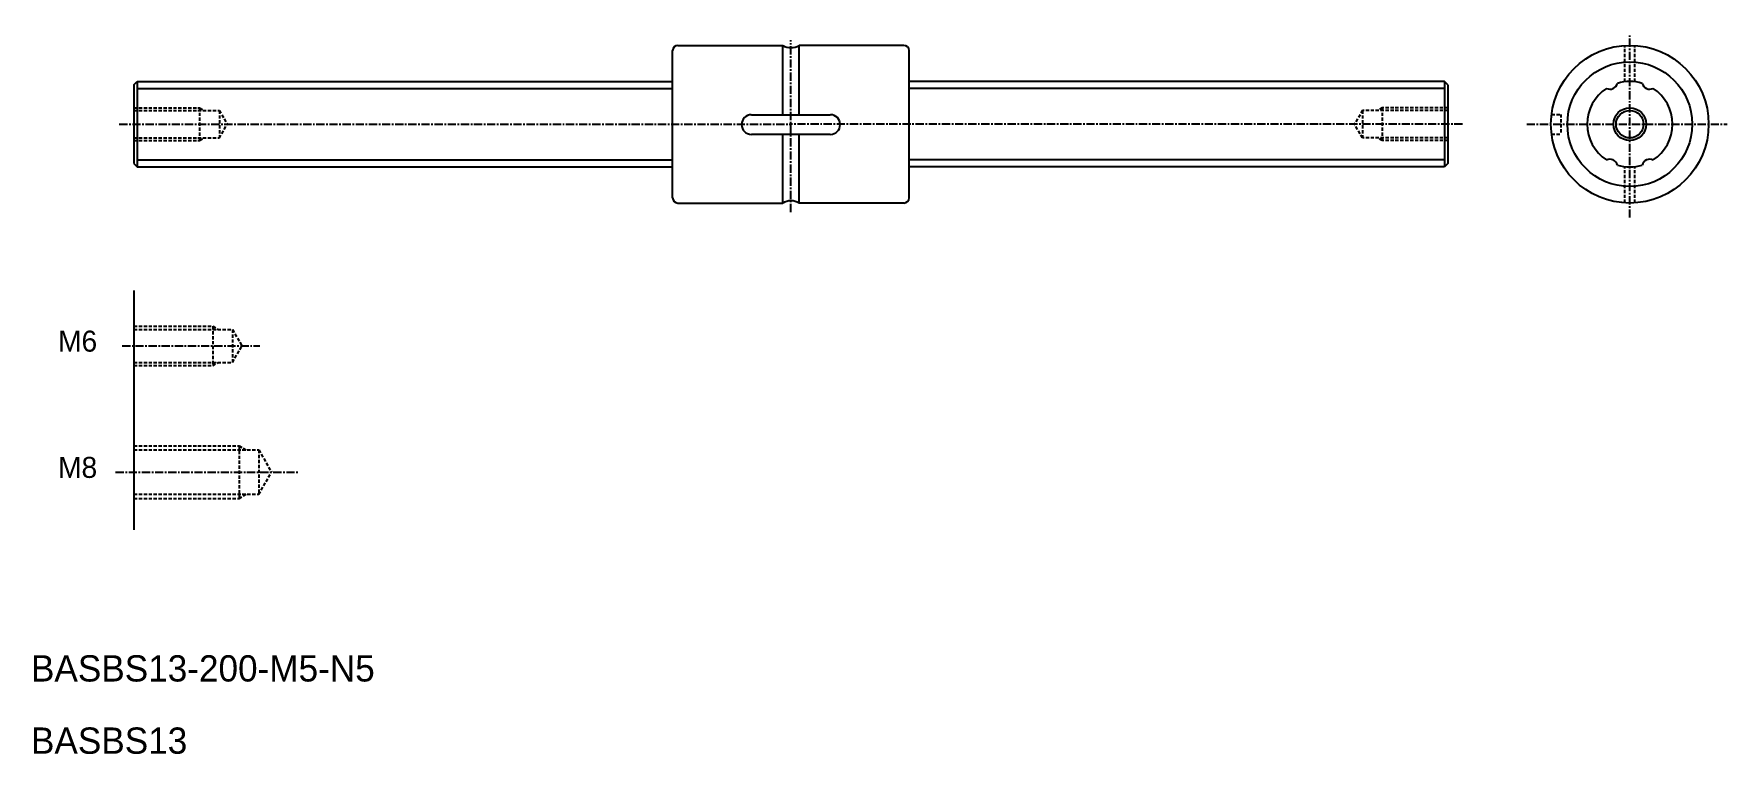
# Model space of a CAD drawing. Extents: x 32 to 290, y 24 to 133.
import ezdxf

# ---------------------------------------------------------------- set-up
doc = ezdxf.new("R2010")
doc.units = 0
doc.linetypes.add('CENTER', pattern=[2, 1.25, -0.25, 0.25, -0.25])
doc.linetypes.add('DASHED', pattern=[0.75, 0.5, -0.25])
doc.layers.get('0').update_dxf_attribs({"linetype": 'CONTINUOUS'})
doc.layers.add('CENTER', color=1, linetype='CENTER')

msp = doc.modelspace()

# ---------------------------------------------------------------- linework, layer by layer
at = {"color": 7, "linetype": 'CONTINUOUS'}
for p, q in [((129.18, 108.23), (129.18, 130.63)), ((129.98, 131.43), (145.93, 131.43)), ((145.93, 120.88), (145.93, 131.43)), ((164.38, 131.43), (148.43, 131.43)), ((148.43, 120.88), (148.43, 131.43)), ((165.18, 108.23), (165.18, 130.62)), ((47.18, 125.43), (47.68, 125.93)), ((47.18, 125.43), (47.18, 113.43)), ((47.68, 125.93), (129.18, 125.93)), ((47.68, 125.93), (47.68, 112.93)), ((246.68, 125.93), (165.18, 125.93)), ((246.68, 125.93), (246.68, 112.93)), ((247.18, 125.43), (246.68, 125.93)), ((247.18, 125.43), (247.18, 113.43)), ((141.18, 120.88), (153.18, 120.88)), ((153.18, 117.88), (141.18, 117.88)), ((145.93, 107.43), (145.93, 117.88)), ((148.43, 107.43), (148.43, 117.88)), ((47.18, 113.43), (47.68, 112.93)), ((247.18, 113.43), (246.68, 112.93)), ((47.68, 112.93), (129.17, 112.93)), ((246.68, 112.93), (165.18, 112.93)), ((129.98, 107.43), (145.93, 107.43)), ((164.38, 107.43), (148.43, 107.43)), ((47.18, 94.13), (47.18, 57.67))]:
    msp.add_line(p, q, dxfattribs=at)
at = {"color": 3, "linetype": 'DASHED'}
for p, q in [((274.12, 125.88), (274.12, 131.4)), ((275.62, 125.88), (275.62, 131.4)), ((47.18, 121.93), (57.18, 121.93)), ((47.18, 121.53), (60.18, 121.53)), ((57.18, 121.93), (57.18, 116.93)), ((57.18, 121.93), (57.78, 121.58)), ((60.18, 121.53), (61.39, 119.43)), ((60.18, 121.53), (60.18, 117.33)), ((234.18, 121.53), (232.96, 119.43)), ((247.18, 121.53), (234.18, 121.53)), ((234.18, 121.53), (234.18, 117.33)), ((237.18, 121.93), (236.57, 121.58)), ((247.18, 121.93), (237.18, 121.93)), ((237.18, 121.93), (237.18, 116.93)), ((60.18, 117.33), (61.39, 119.43)), ((234.18, 117.33), (232.96, 119.43)), ((262.97, 120.93), (264.37, 120.93)), ((264.37, 120.93), (264.37, 117.93)), ((47.18, 117.33), (60.18, 117.33)), ((47.18, 116.93), (57.18, 116.93)), ((50.43, 117.33), (50.43, 117.33)), ((53.68, 117.33), (53.68, 117.33)), ((57.18, 116.93), (57.78, 117.28)), ((247.18, 117.33), (234.18, 117.33)), ((237.18, 116.93), (236.57, 117.28)), ((247.18, 116.93), (237.18, 116.93)), ((262.97, 117.93), (264.37, 117.93)), ((274.12, 107.45), (274.12, 112.97)), ((275.62, 107.45), (275.62, 112.97)), ((47.18, 88.67), (59.18, 88.67)), ((47.18, 88.17), (62.18, 88.17)), ((59.18, 88.67), (59.18, 82.67)), ((59.18, 88.67), (60.04, 88.17)), ((62.18, 88.17), (62.18, 83.17)), ((62.18, 88.17), (63.62, 85.67)), ((62.18, 83.17), (63.62, 85.67)), ((47.18, 83.17), (62.18, 83.17)), ((47.18, 82.67), (59.18, 82.67)), ((59.18, 82.67), (60.04, 83.17)), ((47.18, 70.46), (63.18, 70.46)), ((47.18, 69.83), (66.18, 69.83)), ((63.18, 70.46), (63.18, 62.46)), ((63.18, 70.46), (64.26, 69.83)), ((66.18, 69.83), (66.18, 63.08)), ((66.18, 69.83), (68.13, 66.46)), ((66.18, 63.08), (68.13, 66.46)), ((47.18, 63.08), (66.18, 63.08)), ((47.18, 62.46), (63.18, 62.46)), ((63.18, 62.46), (64.26, 63.08))]:
    msp.add_line(p, q, dxfattribs=at)
at = {"color": 3, "linetype": 'CONTINUOUS'}
for p, q in [((47.68, 124.87), (129.18, 124.87)), ((246.68, 124.87), (165.18, 124.87)), ((47.68, 113.98), (129.18, 113.98)), ((246.68, 113.98), (165.18, 113.98))]:
    msp.add_line(p, q, dxfattribs=at)
at = {"color": 7, "linetype": 'CONTINUOUS'}
for radius in [12, 9.5, 2.1]:
    msp.add_circle((274.87, 119.43), radius, dxfattribs=at)
at = {"color": 3, "linetype": 'CONTINUOUS'}
msp.add_circle((274.87, 119.43), 2.5, dxfattribs=at)
at = {"color": 7, "linetype": 'CONTINUOUS'}
for centre, radius, start, end in [((129.98, 130.63), 0.8, 90, 180), ((147.18, 133.59), 2.5, 239.9946, 300.0054), ((147.18, 133.59), 2.5, 239.9946, 300.0054), ((164.38, 130.63), 0.8, 0, 90), ((274.87, 119.43), 6.5, 123.0892, 180), ((271.86, 126.06), 1.3, 245.7425, 291.8999), ((271.73, 126), 1.3, 298.1001, 344.2575), ((274.87, 119.43), 6.5, 89.942, 106.9108), ((274.87, 119.43), 6.5, 73.0892, 90.058), ((278.01, 126), 1.3, 195.7425, 241.8999), ((277.89, 126.06), 1.3, 248.1001, 294.2575), ((274.87, 119.43), 6.5, 360, 56.9108), ((141.18, 119.38), 1.5, 90.9205, 269.5716), ((153.18, 119.38), 1.5, 270.4284, 89.0795), ((274.87, 119.43), 6.5, 180, 236.9108), ((274.87, 119.43), 6.5, 303.0892, 360), ((271.86, 112.79), 1.3, 68.1001, 114.2575), ((271.73, 112.85), 1.3, 15.7425, 61.8999), ((278.01, 112.85), 1.3, 118.1001, 164.2575), ((277.89, 112.79), 1.3, 65.7425, 111.8999), ((274.87, 119.43), 6.5, 253.0892, 270.058), ((274.87, 119.43), 6.5, 269.942, 286.9108), ((129.98, 108.23), 0.8, 180, 270), ((147.18, 105.26), 2.5, 59.9946, 120.0054), ((164.38, 108.23), 0.8, 270, 0)]:
    msp.add_arc(centre, radius, start, end, dxfattribs=at)
at = {"layer": 'CENTER', "color": 1, "linetype": 'CENTER'}
for p, q in [((147.18, 106.04), (147.18, 132.21)), ((274.87, 105.21), (274.87, 133.18)), ((44.94, 119.43), (147.18, 119.43)), ((249.41, 119.43), (147.18, 119.43)), ((259.18, 119.43), (289.68, 119.43)), ((45.4, 85.67), (66.33, 85.67)), ((44.39, 66.46), (72.29, 66.46))]:
    msp.add_line(p, q, dxfattribs=at)

# ---------------------------------------------------------------- texts
at = {"color": 7, "linetype": 'CONTINUOUS'}
for s, height, p in [('M6', 3.2, (35.64, 84.8)), ('M8', 3.2, (35.64, 65.58)), ('BASBS13-200-M5-N5', 4, (31.51, 34.58)), ('BASBS13', 4, (31.51, 23.58))]:
    msp.add_text(s, height=height, dxfattribs=at).set_placement(p)

doc.saveas('drawing.dxf')
